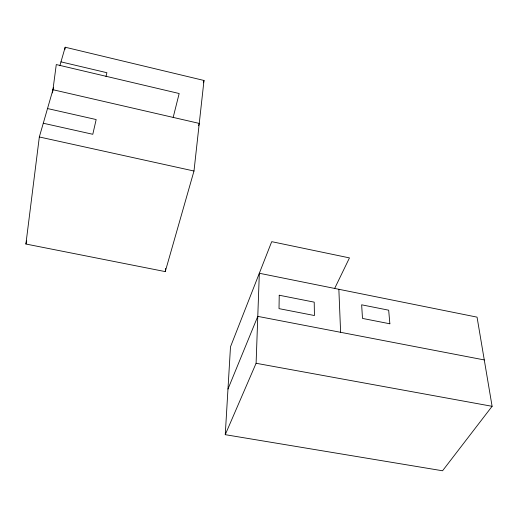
<?xml version="1.0" encoding="UTF-8"?>
<svg xmlns="http://www.w3.org/2000/svg" width="518" height="518" viewBox="0 0 518 518"><rect width="100%" height="100%" fill="white"/><g stroke="black" fill="none" stroke-linecap="round" stroke-linejoin="round"><path stroke-width="0.78" d="M225.252 434.673L256.099 363.273L259.33 273.258L477.052 317.139L492.1 406.306L442.547 470.778L225.252 434.673L230.491 346.833L271.71 241.666L349.469 257.899L334.66 288.442M53.613 87.4L39.329 136.972L25.9 244.023L165.255 271.607L193.991 171.018L203.995 80.471L65.19 47.222L59.848 65.767M165.255 271.607L165.663 268.428M52.525 92.923L56.281 64.569L179.17 93.518L173.174 117.411M64.86 49.624L65.19 47.222M106.002 76.586L106.889 72.714L60.975 61.862M25.9 244.023L26.735 240.948M203.367 82.796L203.995 80.471M198.601 125.751L199.249 123.413L52.946 89.718M227.972 389.07L257.783 316.375L484.278 359.939M256.099 363.273L492.1 406.306M39.329 136.972L193.991 171.018M43.285 123.239L92.793 134.285L96.167 119.554L47.52 108.547M338.856 289.29L340.617 332.31M279.234 295.234L279.014 308.631L314.439 315.533L314.212 302.149L279.234 295.234M389.86 323.789L362.49 318.415L361.648 304.804L388.681 310.191L389.86 323.789"/></g></svg>
